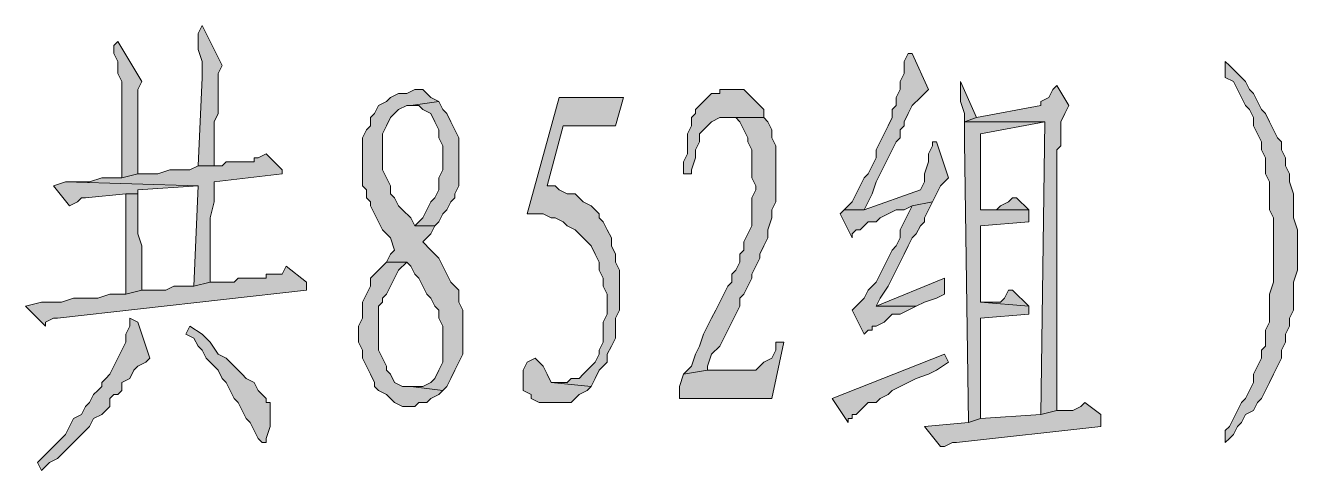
# Model space of a CAD drawing. Header units: millimetres. Extents: x 24 to 410, y 10 to 282.
# Drawn here: x 357 to 370.42, y 137.67 to 142.37 of the extents above; entities that cross this region are included whole.
import ezdxf

# ---------------------------------------------------------------- set-up
doc = ezdxf.new("R2010")
doc.units = ezdxf.units.MM

msp = doc.modelspace()

# ---------------------------------------------------------------- hatches: boundary and pattern name
h = msp.add_hatch(color=7)
h.dxf.hatch_style = 2
h.paths.add_polyline_path([(358.859667, 142.367), (358.817333, 142.282333), (358.817333, 142.113), (358.859667, 141.986), (358.859667, 141.816667), (358.817333, 140.885333), (358.986667, 140.885333), (358.986667, 141.012333), (358.986667, 141.351), (359.029, 141.435667), (359.029, 141.859), (359.071333, 141.943667)])
h = msp.add_hatch(color=7)
h.dxf.hatch_style = 2
h.paths.add_polyline_path([(357.970667, 142.197667), (357.928333, 142.155333), (357.928333, 142.070667), (357.970667, 141.986), (357.970667, 141.859), (358.013, 141.774333), (358.013, 140.758333), (358.182333, 140.800667), (358.182333, 141.689667), (358.224667, 141.774333)])
h = msp.add_hatch(color=7)
h.dxf.hatch_style = 2
h.paths.add_polyline_path([(366.352667, 142.070667), (366.310333, 142.070667), (366.268, 141.986), (366.268, 141.859), (366.225667, 141.774333), (366.225667, 141.689667), (366.183333, 141.605), (366.183333, 141.520333), (366.141, 141.478), (366.141, 141.393333), (366.098667, 141.308667), (366.056333, 141.224), (366.014, 141.139333), (365.971667, 141.054667), (365.971667, 140.97), (365.929333, 140.885333), (365.887, 140.800667), (365.844667, 140.758333), (365.802333, 140.673667), (365.76, 140.589), (365.717667, 140.504333), (365.675333, 140.462), (365.633, 140.419667), (365.844667, 140.419667), (365.887, 140.504333), (365.929333, 140.589), (365.971667, 140.716), (366.014, 140.800667), (366.056333, 140.885333), (366.098667, 140.97), (366.141, 141.054667), (366.183333, 141.139333), (366.225667, 141.181667), (366.225667, 141.266333), (366.268, 141.308667), (366.268, 141.351), (366.310333, 141.435667), (366.352667, 141.520333), (366.437333, 141.605), (366.479667, 141.647333), (366.522, 141.689667)])
h = msp.add_hatch(color=7)
h.dxf.hatch_style = 2
h.paths.add_polyline_path([(369.654667, 141.986), (369.654667, 141.816667), (369.739333, 141.774333), (369.781667, 141.689667), (369.824, 141.605), (369.866333, 141.520333), (369.908667, 141.478), (369.951, 141.393333), (369.951, 141.308667), (369.993333, 141.224), (370.035667, 141.139333), (370.035667, 141.054667), (370.078, 140.97), (370.078, 140.800667), (370.120333, 140.716), (370.120333, 140.419667), (370.162667, 140.335), (370.162667, 139.996333), (370.162667, 139.869333), (370.162667, 139.657667), (370.120333, 139.530667), (370.120333, 139.234333), (370.078, 139.149667), (370.078, 138.980333), (370.035667, 138.938), (370.035667, 138.853333), (369.993333, 138.768667), (369.951, 138.684), (369.951, 138.599333), (369.908667, 138.514667), (369.866333, 138.43), (369.824, 138.387667), (369.781667, 138.303), (369.739333, 138.218333), (369.697, 138.133667), (369.654667, 138.091333), (369.654667, 137.964333), (369.697, 138.006667), (369.739333, 138.049), (369.781667, 138.133667), (369.824, 138.176), (369.866333, 138.260667), (369.951, 138.303), (369.993333, 138.387667), (370.035667, 138.43), (370.078, 138.514667), (370.120333, 138.599333), (370.162667, 138.684), (370.205, 138.768667), (370.247333, 138.853333), (370.247333, 138.938), (370.289667, 139.022667), (370.289667, 139.107333), (370.332, 139.192), (370.332, 139.276667), (370.374333, 139.361333), (370.374333, 139.657667), (370.416667, 139.784667), (370.416667, 140.208), (370.374333, 140.335), (370.374333, 140.589), (370.332, 140.716), (370.332, 140.800667), (370.289667, 140.885333), (370.289667, 140.97), (370.247333, 141.054667), (370.247333, 141.139333), (370.205, 141.181667), (370.162667, 141.266333), (370.120333, 141.351), (370.078, 141.435667), (370.035667, 141.478), (369.993333, 141.562667), (369.951, 141.647333), (369.908667, 141.689667), (369.866333, 141.774333), (369.824, 141.816667), (369.739333, 141.901333), (369.697, 141.943667)])
h = msp.add_hatch(color=7)
h.dxf.hatch_style = 2
h.paths.add_polyline_path([(366.860667, 141.774333), (366.860667, 141.562667), (366.903, 141.435667), (366.903, 141.351), (367.03, 141.393333)])
h = msp.add_hatch(color=7)
h.dxf.hatch_style = 2
h.paths.add_polyline_path([(367.876667, 141.732), (367.834333, 141.689667), (367.792, 141.605), (367.707333, 141.562667), (367.707333, 141.520333), (367.03, 141.393333), (366.903, 141.351), (367.749667, 141.351), (367.707333, 138.260667), (367.876667, 138.303), (367.876667, 140.419667), (367.876667, 140.504333), (367.876667, 141.054667), (367.919, 141.097), (367.919, 141.351), (367.961333, 141.435667), (368.003667, 141.520333)])
h = msp.add_hatch(color=7)
h.dxf.hatch_style = 2
h.paths.add_polyline_path([(361.103333, 141.689667), (361.018667, 141.647333), (360.934, 141.647333), (360.849333, 141.605), (360.807, 141.562667), (360.722333, 141.520333), (360.68, 141.435667), (360.637667, 141.393333), (360.637667, 141.308667), (360.595333, 141.266333), (360.553, 141.181667), (360.553, 140.673667), (360.595333, 140.631333), (360.595333, 140.546667), (360.637667, 140.504333), (360.637667, 140.462), (360.68, 140.377333), (360.722333, 140.292667), (360.764667, 140.208), (360.849333, 140.123333), (360.891667, 139.996333), (360.849333, 139.954), (360.807, 139.869333), (361.018667, 139.869333), (361.061, 139.827), (361.103333, 139.742333), (361.145667, 139.7), (361.188, 139.615333), (361.230333, 139.530667), (361.272667, 139.488333), (361.315, 139.403667), (361.357333, 139.361333), (361.357333, 139.276667), (361.399667, 139.192), (361.399667, 138.811), (361.357333, 138.726333), (361.315, 138.641667), (361.272667, 138.599333), (361.188, 138.557), (361.061, 138.557), (361.399667, 138.514667), (361.442, 138.557), (361.484333, 138.641667), (361.526667, 138.726333), (361.569, 138.811), (361.611333, 138.895667), (361.611333, 139.361333), (361.569, 139.446), (361.569, 139.573), (361.526667, 139.615333), (361.484333, 139.657667), (361.442, 139.742333), (361.399667, 139.827), (361.357333, 139.911667), (361.272667, 139.996333), (361.188, 140.081), (361.272667, 140.165667), (361.315, 140.250333), (361.103333, 140.250333), (361.061, 140.335), (360.976333, 140.419667), (360.934, 140.462), (360.891667, 140.546667), (360.849333, 140.589), (360.849333, 140.673667), (360.807, 140.758333), (360.764667, 140.843), (360.764667, 141.224), (360.807, 141.308667), (360.849333, 141.393333), (360.891667, 141.435667), (360.934, 141.478), (361.018667, 141.520333), (361.061, 141.520333), (361.357333, 141.562667), (361.272667, 141.605), (361.230333, 141.647333), (361.188, 141.689667)])
h = msp.add_hatch(color=7)
h.dxf.hatch_style = 2
h.paths.add_polyline_path([(363.304667, 141.605), (362.627333, 141.605), (362.288667, 140.377333), (362.458, 140.377333), (362.542667, 140.335), (362.585, 140.335), (362.669667, 140.292667), (362.712, 140.250333), (362.796667, 140.208), (362.839, 140.165667), (362.881333, 140.123333), (362.923667, 140.081), (362.966, 140.038667), (363.008333, 139.954), (363.050667, 139.869333), (363.050667, 139.784667), (363.093, 139.7), (363.093, 139.615333), (363.135333, 139.530667), (363.135333, 139.319), (363.093, 139.234333), (363.093, 139.022667), (363.050667, 138.938), (363.050667, 138.895667), (363.008333, 138.811), (362.966, 138.768667), (362.923667, 138.726333), (362.881333, 138.684), (362.839, 138.641667), (362.754333, 138.641667), (362.712, 138.599333), (362.542667, 138.599333), (362.966, 138.557), (363.008333, 138.641667), (363.050667, 138.726333), (363.093, 138.768667), (363.135333, 138.811), (363.135333, 138.895667), (363.177667, 138.980333), (363.22, 139.065), (363.22, 139.276667), (363.262333, 139.361333), (363.262333, 139.784667), (363.22, 139.869333), (363.22, 139.954), (363.177667, 140.038667), (363.177667, 140.123333), (363.135333, 140.208), (363.093, 140.292667), (363.050667, 140.335), (363.050667, 140.377333), (363.008333, 140.419667), (362.966, 140.462), (362.881333, 140.504333), (362.839, 140.546667), (362.796667, 140.589), (362.712, 140.589), (362.627333, 140.631333), (362.585, 140.673667), (362.500333, 140.673667), (362.669667, 141.308667), (363.22, 141.308667)])
h = msp.add_hatch(color=7)
h.dxf.hatch_style = 2
h.paths.add_polyline_path([(364.447667, 141.689667), (364.320667, 141.689667), (364.320667, 141.647333), (364.236, 141.647333), (364.193667, 141.605), (364.151333, 141.562667), (364.066667, 141.478), (364.066667, 141.435667), (364.024333, 141.393333), (364.024333, 141.308667), (363.982, 141.224), (363.982, 141.012333), (363.939667, 140.927667), (363.939667, 140.800667), (364.024333, 140.800667), (364.024333, 140.843), (364.066667, 140.97), (364.066667, 141.054667), (364.109, 141.139333), (364.109, 141.224), (364.151333, 141.266333), (364.193667, 141.308667), (364.236, 141.351), (364.320667, 141.393333), (364.363, 141.393333), (364.786333, 141.393333), (364.786333, 141.478), (364.701667, 141.562667), (364.659333, 141.605), (364.617, 141.647333), (364.574667, 141.689667)])
h = msp.add_hatch(color=7)
h.dxf.hatch_style = 2
h.paths.add_polyline_path([(361.357333, 141.562667), (361.061, 141.520333), (361.145667, 141.520333), (361.188, 141.478), (361.272667, 141.435667), (361.315, 141.351), (361.357333, 141.266333), (361.357333, 141.181667), (361.399667, 141.097), (361.399667, 140.843), (361.357333, 140.758333), (361.357333, 140.631333), (361.315, 140.546667), (361.272667, 140.504333), (361.230333, 140.419667), (361.188, 140.335), (361.103333, 140.250333), (361.315, 140.250333), (361.357333, 140.292667), (361.399667, 140.377333), (361.442, 140.419667), (361.484333, 140.504333), (361.526667, 140.546667), (361.526667, 140.589), (361.569, 140.673667), (361.569, 141.181667), (361.526667, 141.266333), (361.484333, 141.351), (361.442, 141.435667), (361.399667, 141.478)])
h = msp.add_hatch(color=7)
h.dxf.hatch_style = 2
h.paths.add_polyline_path([(364.786333, 141.393333), (364.363, 141.393333), (364.405333, 141.393333), (364.49, 141.393333), (364.532333, 141.351), (364.574667, 141.266333), (364.617, 141.181667), (364.617, 141.139333), (364.659333, 141.054667), (364.659333, 140.758333), (364.701667, 140.673667), (364.701667, 140.631333), (364.659333, 140.546667), (364.659333, 140.250333), (364.617, 140.165667), (364.574667, 140.081), (364.574667, 139.996333), (364.532333, 139.954), (364.532333, 139.869333), (364.49, 139.784667), (364.447667, 139.742333), (364.447667, 139.657667), (364.405333, 139.615333), (364.363, 139.530667), (364.320667, 139.446), (364.278333, 139.361333), (364.236, 139.276667), (364.193667, 139.192), (364.151333, 139.107333), (364.109, 138.980333), (364.066667, 138.895667), (364.024333, 138.768667), (363.939667, 138.684), (364.193667, 138.726333), (364.193667, 138.768667), (364.236, 138.895667), (364.320667, 138.980333), (364.363, 139.065), (364.405333, 139.149667), (364.447667, 139.234333), (364.49, 139.319), (364.532333, 139.403667), (364.532333, 139.488333), (364.574667, 139.530667), (364.617, 139.615333), (364.659333, 139.7), (364.659333, 139.742333), (364.701667, 139.827), (364.744, 139.911667), (364.744, 139.954), (364.786333, 140.038667), (364.828667, 140.123333), (364.828667, 140.208), (364.871, 140.335), (364.871, 140.419667), (364.913333, 140.504333), (364.913333, 141.097), (364.871, 141.181667), (364.871, 141.266333), (364.828667, 141.351)])
h = msp.add_hatch(color=7)
h.dxf.hatch_style = 2
h.paths.add_polyline_path([(366.903, 141.351), (366.903, 141.139333), (366.945333, 138.176), (367.072333, 138.218333), (367.072333, 139.276667), (367.580333, 139.319), (367.580333, 139.403667), (367.072333, 139.446), (367.072333, 140.250333), (367.580333, 140.292667), (367.580333, 140.419667), (367.072333, 140.419667), (367.072333, 141.224), (367.749667, 141.351)])
h = msp.add_hatch(color=7)
h.dxf.hatch_style = 2
h.paths.add_polyline_path([(366.606667, 141.139333), (366.564333, 141.139333), (366.564333, 141.097), (366.522, 141.012333), (366.522, 140.927667), (366.479667, 140.800667), (366.479667, 140.716), (366.437333, 140.631333), (365.844667, 140.419667), (365.633, 140.419667), (365.590667, 140.377333), (365.717667, 140.123333), (365.717667, 140.165667), (365.76, 140.208), (365.802333, 140.208), (365.844667, 140.250333), (365.887, 140.292667), (365.971667, 140.292667), (366.014, 140.335), (366.098667, 140.377333), (366.183333, 140.419667), (366.268, 140.419667), (366.352667, 140.462), (366.564333, 140.504333), (366.606667, 140.589), (366.649, 140.673667), (366.691333, 140.716), (366.733667, 140.758333)])
h = msp.add_hatch(color=7)
h.dxf.hatch_style = 2
h.paths.add_polyline_path([(359.537, 141.012333), (359.452333, 140.97), (359.41, 140.97), (359.41, 140.927667), (359.113667, 140.927667), (359.071333, 140.885333), (358.817333, 140.885333), (358.732667, 140.843), (358.521, 140.843), (358.394, 140.800667), (358.309333, 140.800667), (358.224667, 140.800667), (358.182333, 140.800667), (358.013, 140.758333), (357.801333, 140.758333), (357.674333, 140.716), (357.420333, 140.716), (358.817333, 140.673667), (358.775, 139.615333), (358.944333, 139.657667), (358.944333, 140.335), (358.986667, 140.504333), (358.986667, 140.716), (359.706333, 140.800667), (359.706333, 140.843)])
h = msp.add_hatch(color=7)
h.dxf.hatch_style = 2
h.paths.add_polyline_path([(357.420333, 140.716), (357.293333, 140.673667), (357.462667, 140.462), (357.547333, 140.504333), (357.589667, 140.546667), (357.632, 140.546667), (358.055333, 140.589), (358.182333, 140.589), (358.182333, 140.631333), (358.817333, 140.673667)])
h = msp.add_hatch(color=7)
h.dxf.hatch_style = 2
h.paths.add_polyline_path([(358.182333, 140.589), (358.055333, 140.589), (358.055333, 139.530667), (358.224667, 139.573), (358.224667, 140.038667), (358.182333, 140.165667)])
h = msp.add_hatch(color=7)
h.dxf.hatch_style = 2
h.paths.add_polyline_path([(366.564333, 140.504333), (366.352667, 140.462), (366.310333, 140.377333), (366.268, 140.292667), (366.225667, 140.208), (366.225667, 140.123333), (366.183333, 140.038667), (366.141, 139.996333), (366.098667, 139.911667), (366.056333, 139.827), (366.014, 139.742333), (365.971667, 139.657667), (365.887, 139.573), (365.844667, 139.488333), (365.802333, 139.446), (365.76, 139.403667), (365.717667, 139.361333), (365.844667, 139.107333), (365.887, 139.149667), (365.929333, 139.149667), (365.929333, 139.192), (365.971667, 139.192), (366.056333, 139.234333), (366.098667, 139.276667), (366.141, 139.319), (366.225667, 139.319), (366.310333, 139.361333), (366.395, 139.403667), (365.971667, 139.403667), (366.014, 139.488333), (366.098667, 139.615333), (366.141, 139.7), (366.183333, 139.784667), (366.225667, 139.869333), (366.268, 139.954), (366.310333, 140.038667), (366.352667, 140.123333), (366.395, 140.165667), (366.437333, 140.250333), (366.479667, 140.292667), (366.479667, 140.335), (366.522, 140.419667)])
h = msp.add_hatch(color=7)
h.dxf.hatch_style = 2
h.paths.add_polyline_path([(367.453333, 140.546667), (367.411, 140.546667), (367.368667, 140.504333), (367.284, 140.462), (367.241667, 140.419667), (367.072333, 140.419667), (367.580333, 140.419667)])
h = msp.add_hatch(color=7)
h.dxf.hatch_style = 2
h.paths.add_polyline_path([(360.807, 139.869333), (360.764667, 139.827), (360.68, 139.742333), (360.637667, 139.7), (360.637667, 139.615333), (360.595333, 139.530667), (360.553, 139.446), (360.553, 139.276667), (360.510667, 139.192), (360.510667, 139.022667), (360.553, 138.938), (360.553, 138.853333), (360.595333, 138.768667), (360.637667, 138.684), (360.68, 138.599333), (360.68, 138.557), (360.722333, 138.514667), (360.807, 138.472333), (360.849333, 138.43), (360.891667, 138.387667), (360.976333, 138.345333), (361.103333, 138.345333), (361.145667, 138.387667), (361.230333, 138.387667), (361.272667, 138.43), (361.357333, 138.472333), (361.399667, 138.514667), (361.061, 138.557), (360.976333, 138.557), (360.891667, 138.599333), (360.849333, 138.684), (360.807, 138.726333), (360.807, 138.768667), (360.764667, 138.853333), (360.722333, 138.938), (360.722333, 139.403667), (360.764667, 139.446), (360.764667, 139.488333), (360.807, 139.530667), (360.849333, 139.615333), (360.891667, 139.7), (360.934, 139.784667), (361.018667, 139.869333)])
h = msp.add_hatch(color=7)
h.dxf.hatch_style = 2
h.paths.add_polyline_path([(359.748667, 139.827), (359.706333, 139.742333), (359.537, 139.742333), (359.537, 139.7), (359.240667, 139.7), (359.198333, 139.657667), (358.944333, 139.657667), (358.775, 139.615333), (358.732667, 139.615333), (358.563333, 139.615333), (358.478667, 139.573), (358.224667, 139.573), (358.055333, 139.530667), (357.886, 139.530667), (357.759, 139.488333), (357.505, 139.488333), (357.378, 139.446), (357.166333, 139.446), (356.997, 139.403667), (357.208667, 139.192), (357.208667, 139.234333), (357.293333, 139.276667), (357.335667, 139.276667), (359.960333, 139.573), (359.960333, 139.657667)])
h = msp.add_hatch(color=7)
h.dxf.hatch_style = 2
h.paths.add_polyline_path([(366.691333, 139.7), (365.971667, 139.403667), (366.395, 139.403667), (366.479667, 139.446), (366.606667, 139.488333), (366.691333, 139.530667)])
h = msp.add_hatch(color=7)
h.dxf.hatch_style = 2
h.paths.add_polyline_path([(367.411, 139.573), (367.368667, 139.573), (367.326333, 139.488333), (367.284, 139.446), (367.072333, 139.446), (367.580333, 139.403667)])
h = msp.add_hatch(color=7)
h.dxf.hatch_style = 2
h.paths.add_polyline_path([(358.097667, 139.276667), (358.097667, 139.192), (358.055333, 139.107333), (358.055333, 139.022667), (358.013, 138.938), (357.970667, 138.853333), (357.928333, 138.768667), (357.886, 138.684), (357.843667, 138.641667), (357.801333, 138.599333), (357.801333, 138.557), (357.759, 138.514667), (357.716667, 138.472333), (357.674333, 138.387667), (357.632, 138.345333), (357.589667, 138.260667), (357.505, 138.218333), (357.462667, 138.133667), (357.420333, 138.049), (357.335667, 137.964333), (357.293333, 137.922), (357.208667, 137.837333), (357.124, 137.752667), (357.166333, 137.668), (357.251, 137.752667), (357.335667, 137.795), (357.420333, 137.879667), (357.505, 137.964333), (357.547333, 138.006667), (357.632, 138.091333), (357.674333, 138.133667), (357.716667, 138.218333), (357.801333, 138.260667), (357.843667, 138.303), (357.886, 138.345333), (357.886, 138.43), (357.928333, 138.472333), (357.970667, 138.472333), (358.013, 138.514667), (358.013, 138.599333), (358.097667, 138.641667), (358.14, 138.726333), (358.182333, 138.768667), (358.267, 138.811), (358.309333, 138.853333), (358.182333, 139.234333)])
h = msp.add_hatch(color=7)
h.dxf.hatch_style = 2
h.paths.add_polyline_path([(358.732667, 139.192), (358.690333, 139.107333), (358.775, 139.065), (358.817333, 138.980333), (358.859667, 138.938), (358.902, 138.853333), (358.986667, 138.768667), (359.029, 138.726333), (359.071333, 138.641667), (359.113667, 138.599333), (359.156, 138.514667), (359.198333, 138.43), (359.240667, 138.387667), (359.283, 138.303), (359.325333, 138.218333), (359.367667, 138.176), (359.41, 138.091333), (359.452333, 138.006667), (359.494667, 137.964333), (359.537, 137.964333), (359.537, 138.006667), (359.579333, 138.133667), (359.579333, 138.387667), (359.537, 138.387667), (359.537, 138.43), (359.494667, 138.472333), (359.452333, 138.514667), (359.41, 138.599333), (359.325333, 138.641667), (359.283, 138.684), (359.198333, 138.768667), (359.113667, 138.853333), (359.029, 138.895667), (358.944333, 139.022667), (358.859667, 139.107333)])
h = msp.add_hatch(color=7)
h.dxf.hatch_style = 2
h.paths.add_polyline_path([(364.998, 139.022667), (364.913333, 139.022667), (364.913333, 138.938), (364.871, 138.853333), (364.786333, 138.811), (364.744, 138.768667), (364.701667, 138.726333), (364.193667, 138.726333), (363.939667, 138.684), (363.897333, 138.557), (363.897333, 138.43), (364.871, 138.43)])
h = msp.add_hatch(color=7)
h.dxf.hatch_style = 2
h.paths.add_polyline_path([(366.691333, 138.895667), (365.506, 138.43), (365.675333, 138.176), (365.675333, 138.218333), (365.717667, 138.218333), (365.717667, 138.260667), (365.76, 138.260667), (365.802333, 138.303), (365.844667, 138.345333), (365.887, 138.387667), (365.971667, 138.387667), (366.014, 138.43), (366.098667, 138.472333), (366.141, 138.514667), (366.225667, 138.557), (366.310333, 138.599333), (366.395, 138.641667), (366.522, 138.684), (366.606667, 138.726333), (366.733667, 138.811)])
h = msp.add_hatch(color=7)
h.dxf.hatch_style = 2
h.paths.add_polyline_path([(362.373333, 138.853333), (362.288667, 138.811), (362.246333, 138.726333), (362.246333, 138.514667), (362.331, 138.472333), (362.331, 138.43), (362.415667, 138.387667), (362.754333, 138.387667), (362.796667, 138.43), (362.839, 138.472333), (362.923667, 138.514667), (362.966, 138.557), (362.542667, 138.599333), (362.500333, 138.684), (362.458, 138.768667), (362.415667, 138.811)])
h = msp.add_hatch(color=7)
h.dxf.hatch_style = 2
h.paths.add_polyline_path([(368.173, 138.387667), (368.130667, 138.345333), (368.046, 138.303), (367.876667, 138.303), (367.707333, 138.260667), (367.072333, 138.218333), (366.945333, 138.176), (366.479667, 138.133667), (366.649, 137.922), (366.691333, 137.922), (366.776, 137.964333), (366.818333, 137.964333), (368.342333, 138.133667), (368.342333, 138.260667)])

# ---------------------------------------------------------------- linework, layer by layer
at = {"color": 7, "lineweight": 0}
for points in [[(358.859667, 142.367), (358.817333, 142.282333), (358.817333, 142.113), (358.859667, 141.986), (358.859667, 141.816667), (358.817333, 140.885333), (358.986667, 140.885333), (358.986667, 141.012333), (358.986667, 141.351), (359.029, 141.435667), (359.029, 141.859), (359.071333, 141.943667)], [(357.970667, 142.197667), (357.928333, 142.155333), (357.928333, 142.070667), (357.970667, 141.986), (357.970667, 141.859), (358.013, 141.774333), (358.013, 140.758333), (358.182333, 140.800667), (358.182333, 141.689667), (358.224667, 141.774333)], [(366.352667, 142.070667), (366.310333, 142.070667), (366.268, 141.986), (366.268, 141.859), (366.225667, 141.774333), (366.225667, 141.689667), (366.183333, 141.605), (366.183333, 141.520333), (366.141, 141.478), (366.141, 141.393333), (366.098667, 141.308667), (366.056333, 141.224), (366.014, 141.139333), (365.971667, 141.054667), (365.971667, 140.97), (365.929333, 140.885333), (365.887, 140.800667), (365.844667, 140.758333), (365.802333, 140.673667), (365.76, 140.589), (365.717667, 140.504333), (365.675333, 140.462), (365.633, 140.419667), (365.844667, 140.419667), (365.887, 140.504333), (365.929333, 140.589), (365.971667, 140.716), (366.014, 140.800667), (366.056333, 140.885333), (366.098667, 140.97), (366.141, 141.054667), (366.183333, 141.139333), (366.225667, 141.181667), (366.225667, 141.266333), (366.268, 141.308667), (366.268, 141.351), (366.310333, 141.435667), (366.352667, 141.520333), (366.437333, 141.605), (366.479667, 141.647333), (366.522, 141.689667)], [(369.654667, 141.986), (369.654667, 141.816667), (369.739333, 141.774333), (369.781667, 141.689667), (369.824, 141.605), (369.866333, 141.520333), (369.908667, 141.478), (369.951, 141.393333), (369.951, 141.308667), (369.993333, 141.224), (370.035667, 141.139333), (370.035667, 141.054667), (370.078, 140.97), (370.078, 140.800667), (370.120333, 140.716), (370.120333, 140.419667), (370.162667, 140.335), (370.162667, 139.996333), (370.162667, 139.869333), (370.162667, 139.657667), (370.120333, 139.530667), (370.120333, 139.234333), (370.078, 139.149667), (370.078, 138.980333), (370.035667, 138.938), (370.035667, 138.853333), (369.993333, 138.768667), (369.951, 138.684), (369.951, 138.599333), (369.908667, 138.514667), (369.866333, 138.43), (369.824, 138.387667), (369.781667, 138.303), (369.739333, 138.218333), (369.697, 138.133667), (369.654667, 138.091333), (369.654667, 137.964333), (369.697, 138.006667), (369.739333, 138.049), (369.781667, 138.133667), (369.824, 138.176), (369.866333, 138.260667), (369.951, 138.303), (369.993333, 138.387667), (370.035667, 138.43), (370.078, 138.514667), (370.120333, 138.599333), (370.162667, 138.684), (370.205, 138.768667), (370.247333, 138.853333), (370.247333, 138.938), (370.289667, 139.022667), (370.289667, 139.107333), (370.332, 139.192), (370.332, 139.276667), (370.374333, 139.361333), (370.374333, 139.657667), (370.416667, 139.784667), (370.416667, 140.208), (370.374333, 140.335), (370.374333, 140.589), (370.332, 140.716), (370.332, 140.800667), (370.289667, 140.885333), (370.289667, 140.97), (370.247333, 141.054667), (370.247333, 141.139333), (370.205, 141.181667), (370.162667, 141.266333), (370.120333, 141.351), (370.078, 141.435667), (370.035667, 141.478), (369.993333, 141.562667), (369.951, 141.647333), (369.908667, 141.689667), (369.866333, 141.774333), (369.824, 141.816667), (369.739333, 141.901333), (369.697, 141.943667)], [(366.860667, 141.774333), (366.860667, 141.562667), (366.903, 141.435667), (366.903, 141.351), (367.03, 141.393333)], [(367.876667, 141.732), (367.834333, 141.689667), (367.792, 141.605), (367.707333, 141.562667), (367.707333, 141.520333), (367.03, 141.393333), (366.903, 141.351), (367.749667, 141.351), (367.707333, 138.260667), (367.876667, 138.303), (367.876667, 140.419667), (367.876667, 140.504333), (367.876667, 141.054667), (367.919, 141.097), (367.919, 141.351), (367.961333, 141.435667), (368.003667, 141.520333)], [(361.103333, 141.689667), (361.018667, 141.647333), (360.934, 141.647333), (360.849333, 141.605), (360.807, 141.562667), (360.722333, 141.520333), (360.68, 141.435667), (360.637667, 141.393333), (360.637667, 141.308667), (360.595333, 141.266333), (360.553, 141.181667), (360.553, 140.673667), (360.595333, 140.631333), (360.595333, 140.546667), (360.637667, 140.504333), (360.637667, 140.462), (360.68, 140.377333), (360.722333, 140.292667), (360.764667, 140.208), (360.849333, 140.123333), (360.891667, 139.996333), (360.849333, 139.954), (360.807, 139.869333), (361.018667, 139.869333), (361.061, 139.827), (361.103333, 139.742333), (361.145667, 139.7), (361.188, 139.615333), (361.230333, 139.530667), (361.272667, 139.488333), (361.315, 139.403667), (361.357333, 139.361333), (361.357333, 139.276667), (361.399667, 139.192), (361.399667, 138.811), (361.357333, 138.726333), (361.315, 138.641667), (361.272667, 138.599333), (361.188, 138.557), (361.061, 138.557), (361.399667, 138.514667), (361.442, 138.557), (361.484333, 138.641667), (361.526667, 138.726333), (361.569, 138.811), (361.611333, 138.895667), (361.611333, 139.361333), (361.569, 139.446), (361.569, 139.573), (361.526667, 139.615333), (361.484333, 139.657667), (361.442, 139.742333), (361.399667, 139.827), (361.357333, 139.911667), (361.272667, 139.996333), (361.188, 140.081), (361.272667, 140.165667), (361.315, 140.250333), (361.103333, 140.250333), (361.061, 140.335), (360.976333, 140.419667), (360.934, 140.462), (360.891667, 140.546667), (360.849333, 140.589), (360.849333, 140.673667), (360.807, 140.758333), (360.764667, 140.843), (360.764667, 141.224), (360.807, 141.308667), (360.849333, 141.393333), (360.891667, 141.435667), (360.934, 141.478), (361.018667, 141.520333), (361.061, 141.520333), (361.357333, 141.562667), (361.272667, 141.605), (361.230333, 141.647333), (361.188, 141.689667)], [(363.304667, 141.605), (362.627333, 141.605), (362.288667, 140.377333), (362.458, 140.377333), (362.542667, 140.335), (362.585, 140.335), (362.669667, 140.292667), (362.712, 140.250333), (362.796667, 140.208), (362.839, 140.165667), (362.881333, 140.123333), (362.923667, 140.081), (362.966, 140.038667), (363.008333, 139.954), (363.050667, 139.869333), (363.050667, 139.784667), (363.093, 139.7), (363.093, 139.615333), (363.135333, 139.530667), (363.135333, 139.319), (363.093, 139.234333), (363.093, 139.022667), (363.050667, 138.938), (363.050667, 138.895667), (363.008333, 138.811), (362.966, 138.768667), (362.923667, 138.726333), (362.881333, 138.684), (362.839, 138.641667), (362.754333, 138.641667), (362.712, 138.599333), (362.542667, 138.599333), (362.966, 138.557), (363.008333, 138.641667), (363.050667, 138.726333), (363.093, 138.768667), (363.135333, 138.811), (363.135333, 138.895667), (363.177667, 138.980333), (363.22, 139.065), (363.22, 139.276667), (363.262333, 139.361333), (363.262333, 139.784667), (363.22, 139.869333), (363.22, 139.954), (363.177667, 140.038667), (363.177667, 140.123333), (363.135333, 140.208), (363.093, 140.292667), (363.050667, 140.335), (363.050667, 140.377333), (363.008333, 140.419667), (362.966, 140.462), (362.881333, 140.504333), (362.839, 140.546667), (362.796667, 140.589), (362.712, 140.589), (362.627333, 140.631333), (362.585, 140.673667), (362.500333, 140.673667), (362.669667, 141.308667), (363.22, 141.308667)], [(364.447667, 141.689667), (364.320667, 141.689667), (364.320667, 141.647333), (364.236, 141.647333), (364.193667, 141.605), (364.151333, 141.562667), (364.066667, 141.478), (364.066667, 141.435667), (364.024333, 141.393333), (364.024333, 141.308667), (363.982, 141.224), (363.982, 141.012333), (363.939667, 140.927667), (363.939667, 140.800667), (364.024333, 140.800667), (364.024333, 140.843), (364.066667, 140.97), (364.066667, 141.054667), (364.109, 141.139333), (364.109, 141.224), (364.151333, 141.266333), (364.193667, 141.308667), (364.236, 141.351), (364.320667, 141.393333), (364.363, 141.393333), (364.786333, 141.393333), (364.786333, 141.478), (364.701667, 141.562667), (364.659333, 141.605), (364.617, 141.647333), (364.574667, 141.689667)], [(361.357333, 141.562667), (361.061, 141.520333), (361.145667, 141.520333), (361.188, 141.478), (361.272667, 141.435667), (361.315, 141.351), (361.357333, 141.266333), (361.357333, 141.181667), (361.399667, 141.097), (361.399667, 140.843), (361.357333, 140.758333), (361.357333, 140.631333), (361.315, 140.546667), (361.272667, 140.504333), (361.230333, 140.419667), (361.188, 140.335), (361.103333, 140.250333), (361.315, 140.250333), (361.357333, 140.292667), (361.399667, 140.377333), (361.442, 140.419667), (361.484333, 140.504333), (361.526667, 140.546667), (361.526667, 140.589), (361.569, 140.673667), (361.569, 141.181667), (361.526667, 141.266333), (361.484333, 141.351), (361.442, 141.435667), (361.399667, 141.478)], [(364.786333, 141.393333), (364.363, 141.393333), (364.405333, 141.393333), (364.49, 141.393333), (364.532333, 141.351), (364.574667, 141.266333), (364.617, 141.181667), (364.617, 141.139333), (364.659333, 141.054667), (364.659333, 140.758333), (364.701667, 140.673667), (364.701667, 140.631333), (364.659333, 140.546667), (364.659333, 140.250333), (364.617, 140.165667), (364.574667, 140.081), (364.574667, 139.996333), (364.532333, 139.954), (364.532333, 139.869333), (364.49, 139.784667), (364.447667, 139.742333), (364.447667, 139.657667), (364.405333, 139.615333), (364.363, 139.530667), (364.320667, 139.446), (364.278333, 139.361333), (364.236, 139.276667), (364.193667, 139.192), (364.151333, 139.107333), (364.109, 138.980333), (364.066667, 138.895667), (364.024333, 138.768667), (363.939667, 138.684), (364.193667, 138.726333), (364.193667, 138.768667), (364.236, 138.895667), (364.320667, 138.980333), (364.363, 139.065), (364.405333, 139.149667), (364.447667, 139.234333), (364.49, 139.319), (364.532333, 139.403667), (364.532333, 139.488333), (364.574667, 139.530667), (364.617, 139.615333), (364.659333, 139.7), (364.659333, 139.742333), (364.701667, 139.827), (364.744, 139.911667), (364.744, 139.954), (364.786333, 140.038667), (364.828667, 140.123333), (364.828667, 140.208), (364.871, 140.335), (364.871, 140.419667), (364.913333, 140.504333), (364.913333, 141.097), (364.871, 141.181667), (364.871, 141.266333), (364.828667, 141.351)], [(366.903, 141.351), (366.903, 141.139333), (366.945333, 138.176), (367.072333, 138.218333), (367.072333, 139.276667), (367.580333, 139.319), (367.580333, 139.403667), (367.072333, 139.446), (367.072333, 140.250333), (367.580333, 140.292667), (367.580333, 140.419667), (367.072333, 140.419667), (367.072333, 141.224), (367.749667, 141.351)], [(366.606667, 141.139333), (366.564333, 141.139333), (366.564333, 141.097), (366.522, 141.012333), (366.522, 140.927667), (366.479667, 140.800667), (366.479667, 140.716), (366.437333, 140.631333), (365.844667, 140.419667), (365.633, 140.419667), (365.590667, 140.377333), (365.717667, 140.123333), (365.717667, 140.165667), (365.76, 140.208), (365.802333, 140.208), (365.844667, 140.250333), (365.887, 140.292667), (365.971667, 140.292667), (366.014, 140.335), (366.098667, 140.377333), (366.183333, 140.419667), (366.268, 140.419667), (366.352667, 140.462), (366.564333, 140.504333), (366.606667, 140.589), (366.649, 140.673667), (366.691333, 140.716), (366.733667, 140.758333)], [(359.537, 141.012333), (359.452333, 140.97), (359.41, 140.97), (359.41, 140.927667), (359.113667, 140.927667), (359.071333, 140.885333), (358.817333, 140.885333), (358.732667, 140.843), (358.521, 140.843), (358.394, 140.800667), (358.309333, 140.800667), (358.224667, 140.800667), (358.182333, 140.800667), (358.013, 140.758333), (357.801333, 140.758333), (357.674333, 140.716), (357.420333, 140.716), (358.817333, 140.673667), (358.775, 139.615333), (358.944333, 139.657667), (358.944333, 140.335), (358.986667, 140.504333), (358.986667, 140.716), (359.706333, 140.800667), (359.706333, 140.843)], [(357.420333, 140.716), (357.293333, 140.673667), (357.462667, 140.462), (357.547333, 140.504333), (357.589667, 140.546667), (357.632, 140.546667), (358.055333, 140.589), (358.182333, 140.589), (358.182333, 140.631333), (358.817333, 140.673667)], [(358.182333, 140.589), (358.055333, 140.589), (358.055333, 139.530667), (358.224667, 139.573), (358.224667, 140.038667), (358.182333, 140.165667)], [(366.564333, 140.504333), (366.352667, 140.462), (366.310333, 140.377333), (366.268, 140.292667), (366.225667, 140.208), (366.225667, 140.123333), (366.183333, 140.038667), (366.141, 139.996333), (366.098667, 139.911667), (366.056333, 139.827), (366.014, 139.742333), (365.971667, 139.657667), (365.887, 139.573), (365.844667, 139.488333), (365.802333, 139.446), (365.76, 139.403667), (365.717667, 139.361333), (365.844667, 139.107333), (365.887, 139.149667), (365.929333, 139.149667), (365.929333, 139.192), (365.971667, 139.192), (366.056333, 139.234333), (366.098667, 139.276667), (366.141, 139.319), (366.225667, 139.319), (366.310333, 139.361333), (366.395, 139.403667), (365.971667, 139.403667), (366.014, 139.488333), (366.098667, 139.615333), (366.141, 139.7), (366.183333, 139.784667), (366.225667, 139.869333), (366.268, 139.954), (366.310333, 140.038667), (366.352667, 140.123333), (366.395, 140.165667), (366.437333, 140.250333), (366.479667, 140.292667), (366.479667, 140.335), (366.522, 140.419667)], [(367.453333, 140.546667), (367.411, 140.546667), (367.368667, 140.504333), (367.284, 140.462), (367.241667, 140.419667), (367.072333, 140.419667), (367.580333, 140.419667)], [(360.807, 139.869333), (360.764667, 139.827), (360.68, 139.742333), (360.637667, 139.7), (360.637667, 139.615333), (360.595333, 139.530667), (360.553, 139.446), (360.553, 139.276667), (360.510667, 139.192), (360.510667, 139.022667), (360.553, 138.938), (360.553, 138.853333), (360.595333, 138.768667), (360.637667, 138.684), (360.68, 138.599333), (360.68, 138.557), (360.722333, 138.514667), (360.807, 138.472333), (360.849333, 138.43), (360.891667, 138.387667), (360.976333, 138.345333), (361.103333, 138.345333), (361.145667, 138.387667), (361.230333, 138.387667), (361.272667, 138.43), (361.357333, 138.472333), (361.399667, 138.514667), (361.061, 138.557), (360.976333, 138.557), (360.891667, 138.599333), (360.849333, 138.684), (360.807, 138.726333), (360.807, 138.768667), (360.764667, 138.853333), (360.722333, 138.938), (360.722333, 139.403667), (360.764667, 139.446), (360.764667, 139.488333), (360.807, 139.530667), (360.849333, 139.615333), (360.891667, 139.7), (360.934, 139.784667), (361.018667, 139.869333)], [(359.748667, 139.827), (359.706333, 139.742333), (359.537, 139.742333), (359.537, 139.7), (359.240667, 139.7), (359.198333, 139.657667), (358.944333, 139.657667), (358.775, 139.615333), (358.732667, 139.615333), (358.563333, 139.615333), (358.478667, 139.573), (358.224667, 139.573), (358.055333, 139.530667), (357.886, 139.530667), (357.759, 139.488333), (357.505, 139.488333), (357.378, 139.446), (357.166333, 139.446), (356.997, 139.403667), (357.208667, 139.192), (357.208667, 139.234333), (357.293333, 139.276667), (357.335667, 139.276667), (359.960333, 139.573), (359.960333, 139.657667)], [(366.691333, 139.7), (365.971667, 139.403667), (366.395, 139.403667), (366.479667, 139.446), (366.606667, 139.488333), (366.691333, 139.530667)], [(367.411, 139.573), (367.368667, 139.573), (367.326333, 139.488333), (367.284, 139.446), (367.072333, 139.446), (367.580333, 139.403667)], [(358.097667, 139.276667), (358.097667, 139.192), (358.055333, 139.107333), (358.055333, 139.022667), (358.013, 138.938), (357.970667, 138.853333), (357.928333, 138.768667), (357.886, 138.684), (357.843667, 138.641667), (357.801333, 138.599333), (357.801333, 138.557), (357.759, 138.514667), (357.716667, 138.472333), (357.674333, 138.387667), (357.632, 138.345333), (357.589667, 138.260667), (357.505, 138.218333), (357.462667, 138.133667), (357.420333, 138.049), (357.335667, 137.964333), (357.293333, 137.922), (357.208667, 137.837333), (357.124, 137.752667), (357.166333, 137.668), (357.251, 137.752667), (357.335667, 137.795), (357.420333, 137.879667), (357.505, 137.964333), (357.547333, 138.006667), (357.632, 138.091333), (357.674333, 138.133667), (357.716667, 138.218333), (357.801333, 138.260667), (357.843667, 138.303), (357.886, 138.345333), (357.886, 138.43), (357.928333, 138.472333), (357.970667, 138.472333), (358.013, 138.514667), (358.013, 138.599333), (358.097667, 138.641667), (358.14, 138.726333), (358.182333, 138.768667), (358.267, 138.811), (358.309333, 138.853333), (358.182333, 139.234333)], [(358.732667, 139.192), (358.690333, 139.107333), (358.775, 139.065), (358.817333, 138.980333), (358.859667, 138.938), (358.902, 138.853333), (358.986667, 138.768667), (359.029, 138.726333), (359.071333, 138.641667), (359.113667, 138.599333), (359.156, 138.514667), (359.198333, 138.43), (359.240667, 138.387667), (359.283, 138.303), (359.325333, 138.218333), (359.367667, 138.176), (359.41, 138.091333), (359.452333, 138.006667), (359.494667, 137.964333), (359.537, 137.964333), (359.537, 138.006667), (359.579333, 138.133667), (359.579333, 138.387667), (359.537, 138.387667), (359.537, 138.43), (359.494667, 138.472333), (359.452333, 138.514667), (359.41, 138.599333), (359.325333, 138.641667), (359.283, 138.684), (359.198333, 138.768667), (359.113667, 138.853333), (359.029, 138.895667), (358.944333, 139.022667), (358.859667, 139.107333)], [(364.998, 139.022667), (364.913333, 139.022667), (364.913333, 138.938), (364.871, 138.853333), (364.786333, 138.811), (364.744, 138.768667), (364.701667, 138.726333), (364.193667, 138.726333), (363.939667, 138.684), (363.897333, 138.557), (363.897333, 138.43), (364.871, 138.43)], [(366.691333, 138.895667), (365.506, 138.43), (365.675333, 138.176), (365.675333, 138.218333), (365.717667, 138.218333), (365.717667, 138.260667), (365.76, 138.260667), (365.802333, 138.303), (365.844667, 138.345333), (365.887, 138.387667), (365.971667, 138.387667), (366.014, 138.43), (366.098667, 138.472333), (366.141, 138.514667), (366.225667, 138.557), (366.310333, 138.599333), (366.395, 138.641667), (366.522, 138.684), (366.606667, 138.726333), (366.733667, 138.811)], [(362.373333, 138.853333), (362.288667, 138.811), (362.246333, 138.726333), (362.246333, 138.514667), (362.331, 138.472333), (362.331, 138.43), (362.415667, 138.387667), (362.754333, 138.387667), (362.796667, 138.43), (362.839, 138.472333), (362.923667, 138.514667), (362.966, 138.557), (362.542667, 138.599333), (362.500333, 138.684), (362.458, 138.768667), (362.415667, 138.811)], [(368.173, 138.387667), (368.130667, 138.345333), (368.046, 138.303), (367.876667, 138.303), (367.707333, 138.260667), (367.072333, 138.218333), (366.945333, 138.176), (366.479667, 138.133667), (366.649, 137.922), (366.691333, 137.922), (366.776, 137.964333), (366.818333, 137.964333), (368.342333, 138.133667), (368.342333, 138.260667)]]:
    msp.add_lwpolyline(points, close=True, dxfattribs=at)

doc.saveas('drawing.dxf')
